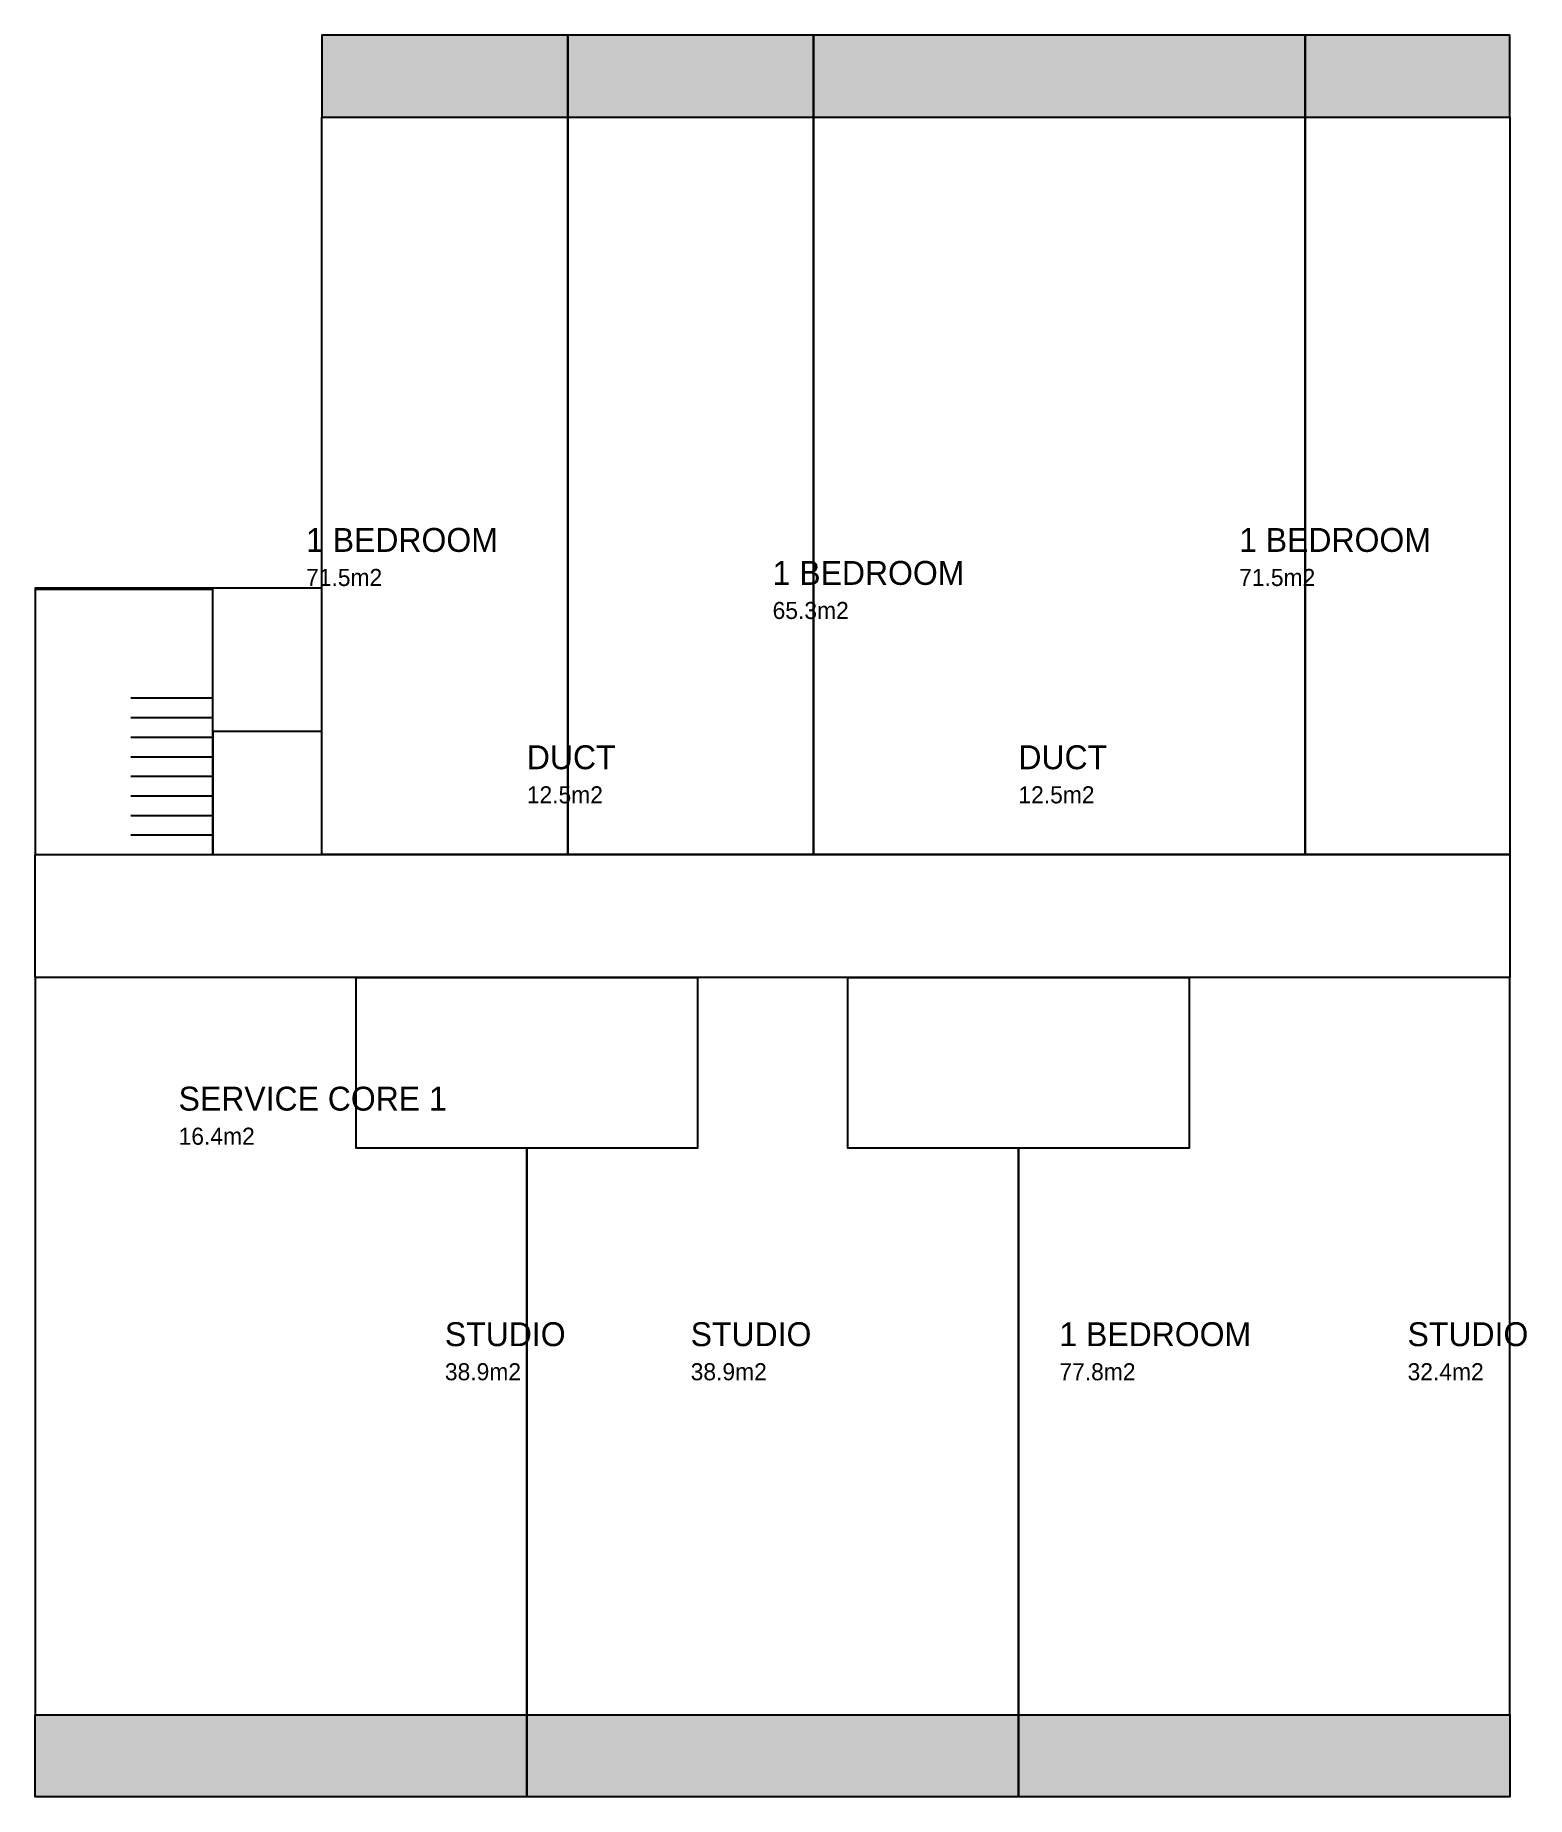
# Model space of a CAD drawing. Header units: metres. Extents: x 0 to 21.8, y -12.9 to 12.9.
import ezdxf

# ---------------------------------------------------------------- set-up
doc = ezdxf.new("R2010")
doc.units = ezdxf.units.M
for name, color, linetype in [('A-BALC', 4, 'Continuous'), ('A-CIRC', 8, 'Continuous'), ('A-CORE', 30, 'Continuous'), ('A-DOOR', 1, 'Continuous'), ('A-HATCH', 251, 'Continuous'), ('A-TEXT', 3, 'Continuous'), ('A-WALL', 7, 'Continuous')]:
    doc.layers.add(name, color=color, linetype=linetype)

msp = doc.modelspace()

# ---------------------------------------------------------------- hatches: boundary and pattern name
at = {"layer": 'A-HATCH'}
for points in [[(4.2, 11.7), (7.8, 11.7), (7.8, 12.9), (4.2, 12.9)], [(7.8, 11.7), (11.4, 11.7), (11.4, 12.9), (7.8, 12.9)], [(11.4, 11.7), (18.6, 11.7), (18.6, 12.9), (11.4, 12.9)], [(18.6, 11.7), (21.6, 11.7), (21.6, 12.9), (18.6, 12.9)], [(0, -11.7), (7.2, -11.7), (7.2, -12.9), (0, -12.9)], [(7.2, -11.7), (14.4, -11.7), (14.4, -12.9), (7.2, -12.9)], [(14.4, -11.7), (21.6, -11.7), (21.6, -12.9), (14.4, -12.9)]]:
    msp.add_hatch(color=7, dxfattribs=at).paths.add_polyline_path(points)

# ---------------------------------------------------------------- linework, layer by layer
at = {"layer": 'A-BALC'}
for points in [[(4.2, 11.7), (7.8, 11.7), (7.8, 12.9), (4.2, 12.9)], [(7.8, 11.7), (11.4, 11.7), (11.4, 12.9), (7.8, 12.9)], [(11.4, 11.7), (18.6, 11.7), (18.6, 12.9), (11.4, 12.9)], [(18.6, 11.7), (21.6, 11.7), (21.6, 12.9), (18.6, 12.9)], [(0, -11.7), (7.2, -11.7), (7.2, -12.9), (0, -12.9)], [(7.2, -11.7), (14.4, -11.7), (14.4, -12.9), (7.2, -12.9)], [(14.4, -11.7), (21.6, -11.7), (21.6, -12.9), (14.4, -12.9)]]:
    msp.add_lwpolyline(points, close=True, dxfattribs=at)
at = {"layer": 'A-CIRC'}
msp.add_lwpolyline([(0, 0.9), (21.6, 0.9), (21.6, -0.9), (0, -0.9)], close=True, dxfattribs=at)
at = {"layer": 'A-CORE'}
for p, q in [((1.4, 3.193), (2.6, 3.193)), ((1.4, 2.907), (2.6, 2.907)), ((1.4, 2.62), (2.6, 2.62)), ((1.4, 2.333), (2.6, 2.333)), ((1.4, 2.047), (2.6, 2.047)), ((1.4, 1.76), (2.6, 1.76)), ((1.4, 1.473), (2.6, 1.473)), ((1.4, 1.187), (2.6, 1.187)), ((0.287, 0.9), (1.487, 0.9)), ((0.573, 0.9), (1.773, 0.9)), ((0.86, 0.9), (2.06, 0.9)), ((1.147, 0.9), (2.347, 0.9)), ((1.433, 0.9), (2.633, 0.9)), ((1.72, 0.9), (2.92, 0.9)), ((2.007, 0.9), (3.207, 0.9)), ((2.293, 0.9), (3.493, 0.9))]:
    msp.add_line(p, q, dxfattribs=at)
for points in [[(0, 0.9), (2.6, 0.9), (2.6, 4.78), (0, 4.78)], [(2.6, 0.9), (4.2, 0.9), (4.2, 2.7), (2.6, 2.7)]]:
    msp.add_lwpolyline(points, close=True, dxfattribs=at)
at = {"layer": 'A-DOOR'}
for p, q in [((6.45, 0.9), (5.55, 0.9)), ((10.05, 0.9), (9.15, 0.9)), ((15.45, 0.9), (14.55, 0.9)), ((20.55, 0.9), (19.65, 0.9)), ((2.8, -0.9), (1.9, -0.9)), ((11.25, -0.9), (10.35, -0.9)), ((19.7, -0.9), (18.8, -0.9))]:
    msp.add_line(p, q, dxfattribs=at)
at = {"layer": 'A-WALL'}
for points in [[(4.2, 0.9), (4.2, 11.7), (7.8, 11.7), (7.8, 0.9)], [(7.8, 0.9), (7.8, 11.7), (11.4, 11.7), (11.4, 0.9)], [(11.4, 0.9), (11.4, 11.7), (18.6, 11.7), (18.6, 0.9)], [(18.6, 0.9), (18.6, 11.7), (21.6, 11.7), (21.6, 0.9)], [(0, 0.9), (4.2, 0.9), (4.2, 4.8), (0, 4.8)], [(0, -0.9), (0, -11.7), (7.2, -11.7), (7.2, -3.4), (4.7, -3.4), (4.7, -0.9)], [(4.7, -0.9), (9.7, -0.9), (9.7, -3.4), (4.7, -3.4)], [(9.7, -0.9), (9.7, -3.4), (7.2, -3.4), (7.2, -11.7), (14.4, -11.7), (14.4, -3.4), (11.9, -3.4), (11.9, -0.9)], [(11.9, -0.9), (16.9, -0.9), (16.9, -3.4), (11.9, -3.4)], [(16.9, -0.9), (16.9, -3.4), (14.4, -3.4), (14.4, -11.7), (21.6, -11.7), (21.6, -0.9)]]:
    msp.add_lwpolyline(points, close=True, dxfattribs=at)

# ---------------------------------------------------------------- texts
at = {"layer": 'A-TEXT'}
for s, height, p in [('1 BEDROOM', 0.35, (3.967, 5.333)), ('1 BEDROOM', 0.35, (17.633, 5.333)), ('1 BEDROOM', 0.35, (10.8, 4.85)), ('71.5m2', 0.25, (3.967, 4.833)), ('71.5m2', 0.25, (17.633, 4.833)), ('65.3m2', 0.25, (10.8, 4.35)), ('DUCT', 0.35, (7.2, 2.15)), ('DUCT', 0.35, (14.4, 2.15)), ('12.5m2', 0.25, (7.2, 1.65)), ('12.5m2', 0.25, (14.4, 1.65)), ('SERVICE CORE 1', 0.35, (2.1, -2.85)), ('16.4m2', 0.25, (2.1, -3.35)), ('STUDIO', 0.35, (6, -6.3)), ('STUDIO', 0.35, (9.6, -6.3)), ('1 BEDROOM', 0.35, (15, -6.3)), ('STUDIO', 0.35, (20.1, -6.3)), ('38.9m2', 0.25, (6, -6.8)), ('38.9m2', 0.25, (9.6, -6.8)), ('77.8m2', 0.25, (15, -6.8)), ('32.4m2', 0.25, (20.1, -6.8))]:
    msp.add_text(s, height=height, dxfattribs=at).set_placement(p)

doc.saveas('drawing.dxf')
